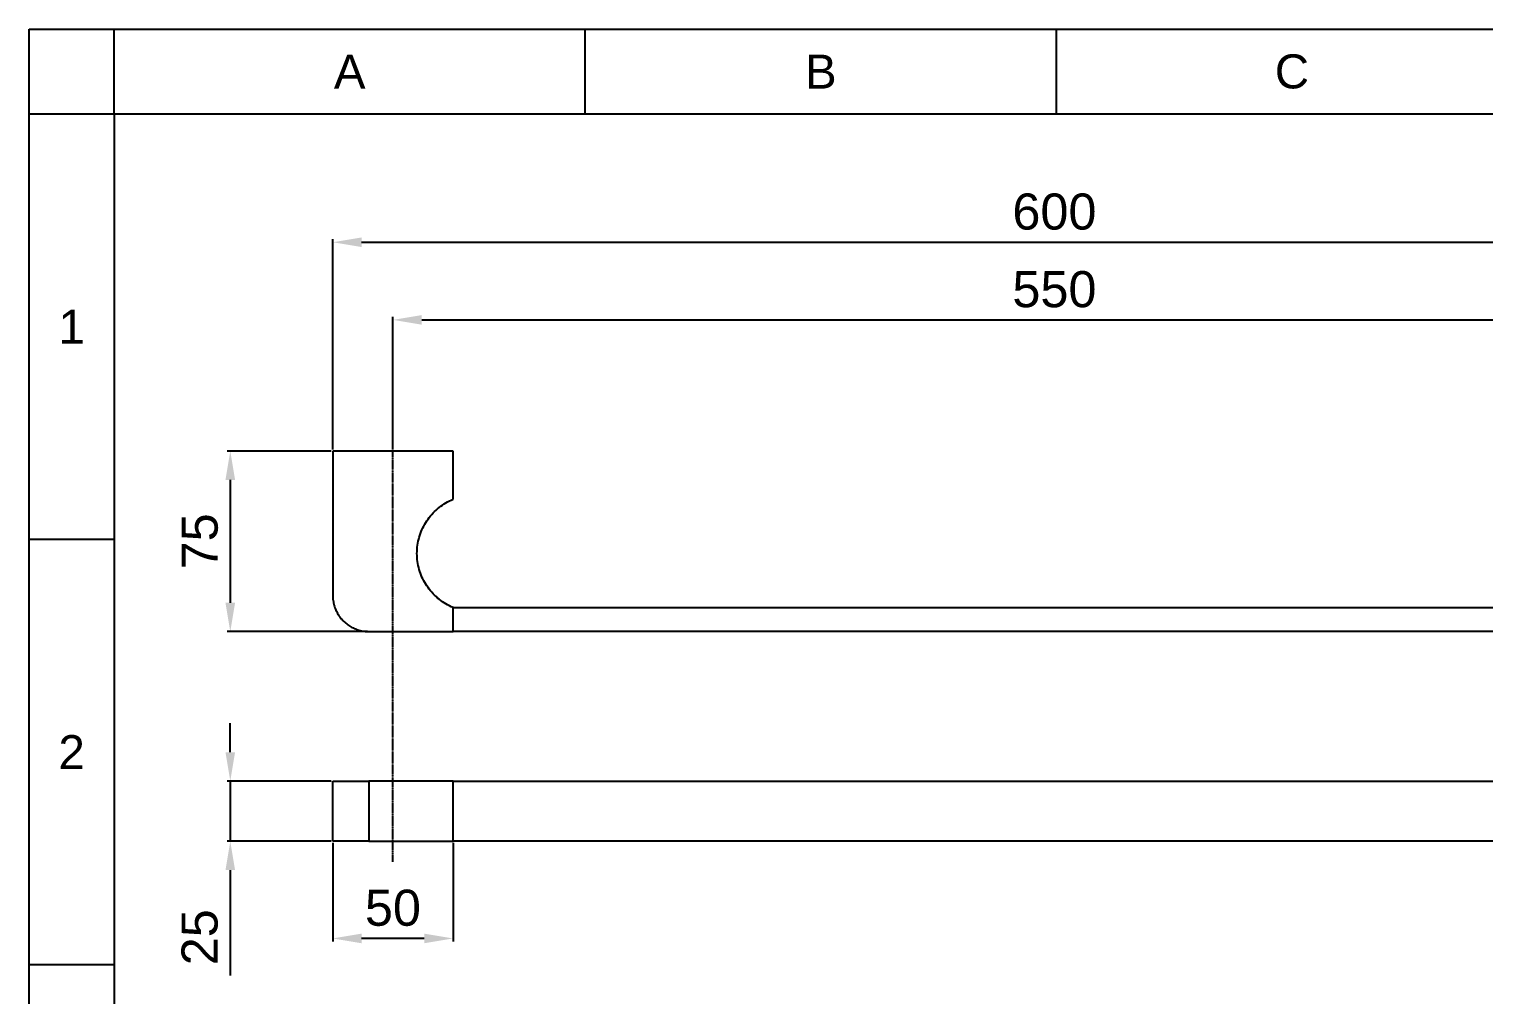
# Model space of a CAD drawing. Header units: millimetres. Extents: x 2411 to 3461, y 1233 to 2718.
# Drawn here: x 2411 to 3016, y 2317 to 2718 of the extents above; entities that cross this region are included whole.
import ezdxf

# ---------------------------------------------------------------- set-up
doc = ezdxf.new("R2010")
doc.units = ezdxf.units.MM
doc.linetypes.add('CENTER', pattern=[0.6, 0.375, -0.075, 0.075, -0.075])
for name, color, linetype in [('CEN2', 1, 'Continuous'), ('DIM2', 3, 'Continuous'), ('form22', 7, 'Continuous'), ('main', 7, 'Continuous')]:
    doc.layers.add(name, color=color, linetype=linetype)
doc.styles.get("Standard").update_dxf_attribs({"font": 'arial.ttf'})
doc.dimstyles.new('ISO-25', dxfattribs={"dimtxt": 2.5, "dimasz": 2.5, "dimexe": 1.25, "dimexo": 0.625, "dimtad": 1, "dimtxsty": 'Standard', "dimcen": 2.5, "dimadec": 0, "dimazin": 0, "dimtfac": 1, "dimtmove": 0, "dimatfit": 3, "dimfxl": 1, "dimarcsym": 0})

# ---------------------------------------------------------------- blocks, each defined once
blk = doc.blocks.new('*D45')
at = {"layer": 'Defpoints', "color": 0, "transparency": 16777216}
for p in [(2537.05, 2380.49), (2587.05, 2380.49), (2537.05, 2340.07)]:
    blk.add_point(p, dxfattribs=at)
at = {"layer": 'DIM2', "color": 0, "lineweight": -2, "transparency": 16777216}
for p, q in [((2537.05, 2379.87), (2537.05, 2338.82)), ((2587.05, 2379.87), (2587.05, 2338.82)), ((2575.05, 2340.07), (2549.05, 2340.07))]:
    blk.add_line(p, q, dxfattribs=at)
at = {"layer": 'DIM2', "color": 0, "transparency": 16777216}
for points in [[(2549.05, 2342.07), (2549.05, 2338.07), (2537.05, 2340.07)], [(2575.05, 2342.07), (2575.05, 2338.07), (2587.05, 2340.07)]]:
    blk.add_solid(points, dxfattribs=at)
at = {"layer": 'DIM2', "color": 0, "transparency": 16777216, "insert": (2562.05, 2352.73), "char_height": 15, "attachment_point": 5}
blk.add_mtext('50', dxfattribs=at)
blk = doc.blocks.new('*D46')
at = {"layer": 'Defpoints', "color": 0, "transparency": 16777216}
for p in [(3112.05, 2597.15), (2562.05, 2542.61), (3112.05, 2542.61)]:
    blk.add_point(p, dxfattribs=at)
at = {"layer": 'DIM2', "color": 0, "lineweight": -2, "transparency": 16777216}
for p, q in [((2562.05, 2543.23), (2562.05, 2598.4)), ((2574.05, 2597.15), (3100.05, 2597.15)), ((3112.05, 2543.23), (3112.05, 2598.4))]:
    blk.add_line(p, q, dxfattribs=at)
at = {"layer": 'DIM2', "color": 0, "transparency": 16777216}
for points in [[(2574.05, 2599.15), (2574.05, 2595.15), (2562.05, 2597.15)], [(3100.05, 2599.15), (3100.05, 2595.15), (3112.05, 2597.15)]]:
    blk.add_solid(points, dxfattribs=at)
at = {"layer": 'DIM2', "color": 0, "transparency": 16777216, "insert": (2837.05, 2609.81), "char_height": 15, "attachment_point": 5}
blk.add_mtext('550', dxfattribs=at)
blk = doc.blocks.new('*D47')
at = {"layer": 'Defpoints', "color": 0, "transparency": 16777216}
for p in [(2537.05, 2542.61), (2494.43, 2467.61), (2552.05, 2467.61)]:
    blk.add_point(p, dxfattribs=at)
at = {"layer": 'DIM2', "color": 0, "lineweight": -2, "transparency": 16777216}
for p, q in [((2536.43, 2542.61), (2493.18, 2542.61)), ((2494.43, 2530.61), (2494.43, 2479.61)), ((2551.43, 2467.61), (2493.18, 2467.61))]:
    blk.add_line(p, q, dxfattribs=at)
at = {"layer": 'DIM2', "color": 0, "transparency": 16777216}
for points in [[(2492.43, 2530.61), (2496.43, 2530.61), (2494.43, 2542.61)], [(2492.43, 2479.61), (2496.43, 2479.61), (2494.43, 2467.61)]]:
    blk.add_solid(points, dxfattribs=at)
at = {"layer": 'DIM2', "color": 0, "transparency": 16777216, "insert": (2481.8, 2505.11), "char_height": 15, "attachment_point": 5, "rotation": 90}
blk.add_mtext('75', dxfattribs=at)
blk = doc.blocks.new('*D48')
at = {"layer": 'Defpoints', "color": 0, "transparency": 16777216}
for p in [(2537.05, 2405.49), (2494.43, 2380.49), (2537.05, 2380.49)]:
    blk.add_point(p, dxfattribs=at)
at = {"layer": 'DIM2', "color": 0, "lineweight": -2, "transparency": 16777216}
for p, q in [((2494.43, 2417.49), (2494.43, 2429.49)), ((2536.43, 2405.49), (2493.18, 2405.49)), ((2494.43, 2405.49), (2494.43, 2380.49)), ((2536.43, 2380.49), (2493.18, 2380.49)), ((2494.43, 2368.49), (2494.43, 2324.64))]:
    blk.add_line(p, q, dxfattribs=at)
at = {"layer": 'DIM2', "color": 0, "transparency": 16777216}
for points in [[(2492.43, 2417.49), (2496.43, 2417.49), (2494.43, 2405.49)], [(2492.43, 2368.49), (2496.43, 2368.49), (2494.43, 2380.49)]]:
    blk.add_solid(points, dxfattribs=at)
at = {"layer": 'DIM2', "color": 0, "transparency": 16777216, "insert": (2481.77, 2340.56), "char_height": 15, "attachment_point": 5, "rotation": 90}
blk.add_mtext('25', dxfattribs=at)
blk = doc.blocks.new('*D49')
at = {"layer": 'Defpoints', "color": 0, "transparency": 16777216}
for p in [(3137.05, 2629.42), (2537.05, 2542.61), (3137.05, 2542.61)]:
    blk.add_point(p, dxfattribs=at)
at = {"layer": 'DIM2', "color": 0, "lineweight": -2, "transparency": 16777216}
for p, q in [((2537.05, 2543.23), (2537.05, 2630.67)), ((2549.05, 2629.42), (3125.05, 2629.42)), ((3137.05, 2543.23), (3137.05, 2630.67))]:
    blk.add_line(p, q, dxfattribs=at)
at = {"layer": 'DIM2', "color": 0, "transparency": 16777216}
for points in [[(2549.05, 2631.42), (2549.05, 2627.42), (2537.05, 2629.42)], [(3125.05, 2631.42), (3125.05, 2627.42), (3137.05, 2629.42)]]:
    blk.add_solid(points, dxfattribs=at)
at = {"layer": 'DIM2', "color": 0, "transparency": 16777216, "insert": (2837.05, 2642.08), "char_height": 15, "attachment_point": 5}
blk.add_mtext('600', dxfattribs=at)

msp = doc.modelspace()

# ---------------------------------------------------------------- linework, layer by layer
at = {"layer": 'CEN2', "linetype": 'CENTER'}
msp.add_line((2562.05, 2371.89), (2562.05, 2543.11), dxfattribs=at)
at = {"layer": 'form22'}
for p, q in [((2446.15, 2682.65), (2446.15, 2718)), ((2642.01, 2682.65), (2642.01, 2718)), ((2837.86, 2682.65), (2837.86, 2718)), ((2446.15, 2682.65), (2410.79, 2682.65)), ((2446.15, 2682.65), (2446.15, 1268.51)), ((3425.44, 2682.65), (2446.15, 2682.65)), ((2446.15, 2505.88), (2410.79, 2505.88)), ((2446.15, 2329.12), (2410.79, 2329.12))]:
    msp.add_line(p, q, dxfattribs=at)
msp.add_lwpolyline([(2410.79, 2718), (3460.79, 2718), (3460.79, 1233.16), (2410.79, 1233.16)], close=True, dxfattribs=at)
for p in [(2446.15, 2505.88), (2446.15, 2329.12)]:
    msp.add_point(p, dxfattribs=at)
at = {"layer": 'main'}
for p, q in [((2587.05, 2542.61), (2537.05, 2542.61)), ((2537.05, 2542.61), (2537.05, 2482.61)), ((2587.05, 2522.61), (2587.05, 2542.61)), ((2585.52, 2521.91), (2586.28, 2522.27)), ((2586.28, 2522.27), (2587.05, 2522.61)), ((2577.66, 2515.66), (2578.2, 2516.3)), ((2578.2, 2516.3), (2578.78, 2516.92)), ((2578.78, 2516.92), (2579.37, 2517.52)), ((2579.37, 2517.52), (2579.98, 2518.1)), ((2579.98, 2518.1), (2580.61, 2518.66)), ((2580.61, 2518.66), (2581.26, 2519.19)), ((2581.26, 2519.19), (2581.93, 2519.7)), ((2581.93, 2519.7), (2582.62, 2520.19)), ((2582.62, 2520.19), (2583.32, 2520.66)), ((2583.32, 2520.66), (2584.04, 2521.1)), ((2584.04, 2521.1), (2584.77, 2521.52)), ((2584.77, 2521.52), (2585.52, 2521.91)), ((2573.8, 2509.16), (2574.12, 2509.94)), ((2574.12, 2509.94), (2574.48, 2510.7)), ((2574.48, 2510.7), (2574.85, 2511.46)), ((2574.85, 2511.46), (2575.26, 2512.19)), ((2575.26, 2512.19), (2575.69, 2512.92)), ((2575.69, 2512.92), (2576.15, 2513.63)), ((2576.15, 2513.63), (2576.63, 2514.32)), ((2576.63, 2514.32), (2577.13, 2515)), ((2577.13, 2515), (2577.66, 2515.66)), ((2572.29, 2503.47), (2572.42, 2504.3)), ((2572.42, 2504.3), (2572.58, 2505.13)), ((2572.58, 2505.13), (2572.76, 2505.95)), ((2572.76, 2505.95), (2572.98, 2506.77)), ((2572.98, 2506.77), (2573.22, 2507.57)), ((2573.22, 2507.57), (2573.5, 2508.37)), ((2573.5, 2508.37), (2573.8, 2509.16)), ((2572.05, 2500.11), (2572.07, 2500.95)), ((2572.07, 2499.27), (2572.05, 2500.11)), ((2572.07, 2500.95), (2572.11, 2501.79)), ((2572.11, 2498.42), (2572.07, 2499.27)), ((2572.11, 2501.79), (2572.18, 2502.63)), ((2572.18, 2497.58), (2572.11, 2498.42)), ((2572.18, 2502.63), (2572.29, 2503.47)), ((2572.29, 2496.75), (2572.18, 2497.58)), ((2572.42, 2495.91), (2572.29, 2496.75)), ((2572.58, 2495.09), (2572.42, 2495.91)), ((2572.76, 2494.26), (2572.58, 2495.09)), ((2572.98, 2493.45), (2572.76, 2494.26)), ((2573.22, 2492.64), (2572.98, 2493.45)), ((2573.5, 2491.84), (2573.22, 2492.64)), ((2573.8, 2491.06), (2573.5, 2491.84)), ((2574.12, 2490.28), (2573.8, 2491.06)), ((2574.48, 2489.51), (2574.12, 2490.28)), ((2574.85, 2488.76), (2574.48, 2489.51)), ((2575.26, 2488.02), (2574.85, 2488.76)), ((2575.69, 2487.3), (2575.26, 2488.02)), ((2576.15, 2486.59), (2575.69, 2487.3)), ((2576.63, 2485.89), (2576.15, 2486.59)), ((2577.13, 2485.22), (2576.63, 2485.89)), ((2537.05, 2482.61), (2537.06, 2482.08)), ((2537.06, 2482.08), (2537.09, 2481.56)), ((2537.09, 2481.56), (2537.13, 2481.04)), ((2537.13, 2481.04), (2537.2, 2480.52)), ((2537.2, 2480.52), (2537.28, 2480)), ((2537.28, 2480), (2537.38, 2479.49)), ((2577.66, 2484.56), (2577.13, 2485.22)), ((2578.2, 2483.92), (2577.66, 2484.56)), ((2578.78, 2483.3), (2578.2, 2483.92)), ((2579.37, 2482.7), (2578.78, 2483.3)), ((2579.98, 2482.12), (2579.37, 2482.7)), ((2580.61, 2481.56), (2579.98, 2482.12)), ((2581.26, 2481.03), (2580.61, 2481.56)), ((2581.93, 2480.51), (2581.26, 2481.03)), ((2582.62, 2480.02), (2581.93, 2480.51)), ((2583.32, 2479.56), (2582.62, 2480.02)), ((2537.38, 2479.49), (2537.5, 2478.98)), ((2537.5, 2478.98), (2537.63, 2478.47)), ((2537.63, 2478.47), (2537.79, 2477.97)), ((2537.79, 2477.97), (2537.96, 2477.48)), ((2537.96, 2477.48), (2538.14, 2476.99)), ((2538.14, 2476.99), (2538.35, 2476.51)), ((2538.35, 2476.51), (2538.57, 2476.03)), ((2538.57, 2476.03), (2538.81, 2475.57)), ((2538.81, 2475.57), (2539.06, 2475.11)), ((2539.06, 2475.11), (2539.33, 2474.66)), ((2539.33, 2474.66), (2539.62, 2474.22)), ((2539.62, 2474.22), (2539.92, 2473.79)), ((2539.92, 2473.79), (2540.23, 2473.37)), ((2584.04, 2479.12), (2583.32, 2479.56)), ((2584.77, 2478.7), (2584.04, 2479.12)), ((2585.52, 2478.31), (2584.77, 2478.7)), ((2586.28, 2477.95), (2585.52, 2478.31)), ((2587.05, 2477.61), (2586.28, 2477.95)), ((2587.05, 2467.61), (2587.05, 2477.61)), ((2587.05, 2477.61), (3087.05, 2477.61)), ((2540.23, 2473.37), (2540.56, 2472.97)), ((2540.56, 2472.97), (2540.91, 2472.57)), ((2540.91, 2472.57), (2541.26, 2472.19)), ((2541.26, 2472.19), (2541.63, 2471.82)), ((2541.63, 2471.82), (2542.02, 2471.46)), ((2542.02, 2471.46), (2542.41, 2471.12)), ((2542.41, 2471.12), (2542.82, 2470.79)), ((2542.82, 2470.79), (2543.24, 2470.47)), ((2543.24, 2470.47), (2543.66, 2470.17)), ((2543.66, 2470.17), (2544.1, 2469.89)), ((2544.1, 2469.89), (2544.55, 2469.62)), ((2544.55, 2469.62), (2545.01, 2469.36)), ((2545.01, 2469.36), (2545.48, 2469.13)), ((2545.48, 2469.13), (2545.95, 2468.91)), ((2545.95, 2468.91), (2546.43, 2468.7)), ((2546.43, 2468.7), (2546.92, 2468.51)), ((2546.92, 2468.51), (2547.42, 2468.34)), ((2547.42, 2468.34), (2547.92, 2468.19)), ((2547.92, 2468.19), (2548.42, 2468.05)), ((2548.42, 2468.05), (2548.93, 2467.94)), ((2548.93, 2467.94), (2549.45, 2467.84)), ((2549.45, 2467.84), (2549.96, 2467.75)), ((2549.96, 2467.75), (2550.48, 2467.69)), ((2550.48, 2467.69), (2551.01, 2467.64)), ((2551.01, 2467.64), (2551.53, 2467.62)), ((2551.53, 2467.62), (2552.05, 2467.61)), ((2552.05, 2467.61), (2587.05, 2467.61)), ((3087.05, 2467.61), (2587.05, 2467.61)), ((2537.05, 2380.49), (2537.05, 2405.49)), ((2537.05, 2405.49), (2552.05, 2405.49)), ((2587.05, 2405.49), (2552.05, 2405.49)), ((2552.05, 2405.49), (2552.05, 2380.49)), ((2587.05, 2380.49), (2587.05, 2405.49)), ((2587.05, 2405.49), (3087.05, 2405.49)), ((2552.05, 2380.49), (2537.05, 2380.49)), ((2552.05, 2380.49), (2587.05, 2380.49)), ((3087.05, 2380.49), (2587.05, 2380.49))]:
    msp.add_line(p, q, dxfattribs=at)

# ---------------------------------------------------------------- texts
at = {"layer": 'form22', "char_height": 14.14, "attachment_point": 5}
for s, width, insert in [('A', 10, (2544.08, 2700.33)), ('B', 10, (2739.94, 2700.33)), ('C', 10, (2935.79, 2700.33)), ('1', 50, (2428.47, 2594.27)), ('2', 50, (2428.47, 2417.5))]:
    msp.add_mtext_dynamic_manual_height_columns(s, width=width, gutter_width=12.5, heights=[0], dxfattribs=dict(at, insert=insert))

# ---------------------------------------------------------------- dimensions: what is measured, and where the dimension line sits
at = {"layer": 'DIM2', "color": 3}
for base, p1, p2, picture, middle in [((3137.05, 2629.42), (2537.05, 2542.61), (3137.05, 2542.61), '*D49', (2837.05, 2642.08)), ((3112.05, 2597.15), (2562.05, 2542.61), (3112.05, 2542.61), '*D46', (2837.05, 2609.81)), ((2537.05, 2340.07), (2587.05, 2380.49), (2537.05, 2380.49), '*D45', (2562.05, 2352.73))]:
    dim = msp.add_linear_dim(base=base, p1=p1, p2=p2, dimstyle='ISO-25', override={"dimtxt": 15, "dimasz": 12, "dimgap": 5, "dimdec": 0, "dimtix": 0, "dimtmove": 0}, dxfattribs=at)
    dim.commit()
    dim.dimension.update_dxf_attribs({"geometry": picture, "text_midpoint": middle})
for base, p1, p2, picture, middle in [((2494.43, 2467.61), (2537.05, 2542.61), (2552.05, 2467.61), '*D47', (2481.8, 2505.11)), ((2494.43, 2380.49), (2537.05, 2405.49), (2537.05, 2380.49), '*D48', (2481.77, 2340.56))]:
    dim = msp.add_linear_dim(base=base, p1=p1, p2=p2, angle=90, dimstyle='ISO-25', override={"dimtxt": 15, "dimasz": 12, "dimgap": 5, "dimdec": 0, "dimtix": 0, "dimtmove": 0}, dxfattribs=at)
    dim.commit()
    dim.dimension.update_dxf_attribs({"geometry": picture, "text_midpoint": middle})

doc.saveas('drawing.dxf')
